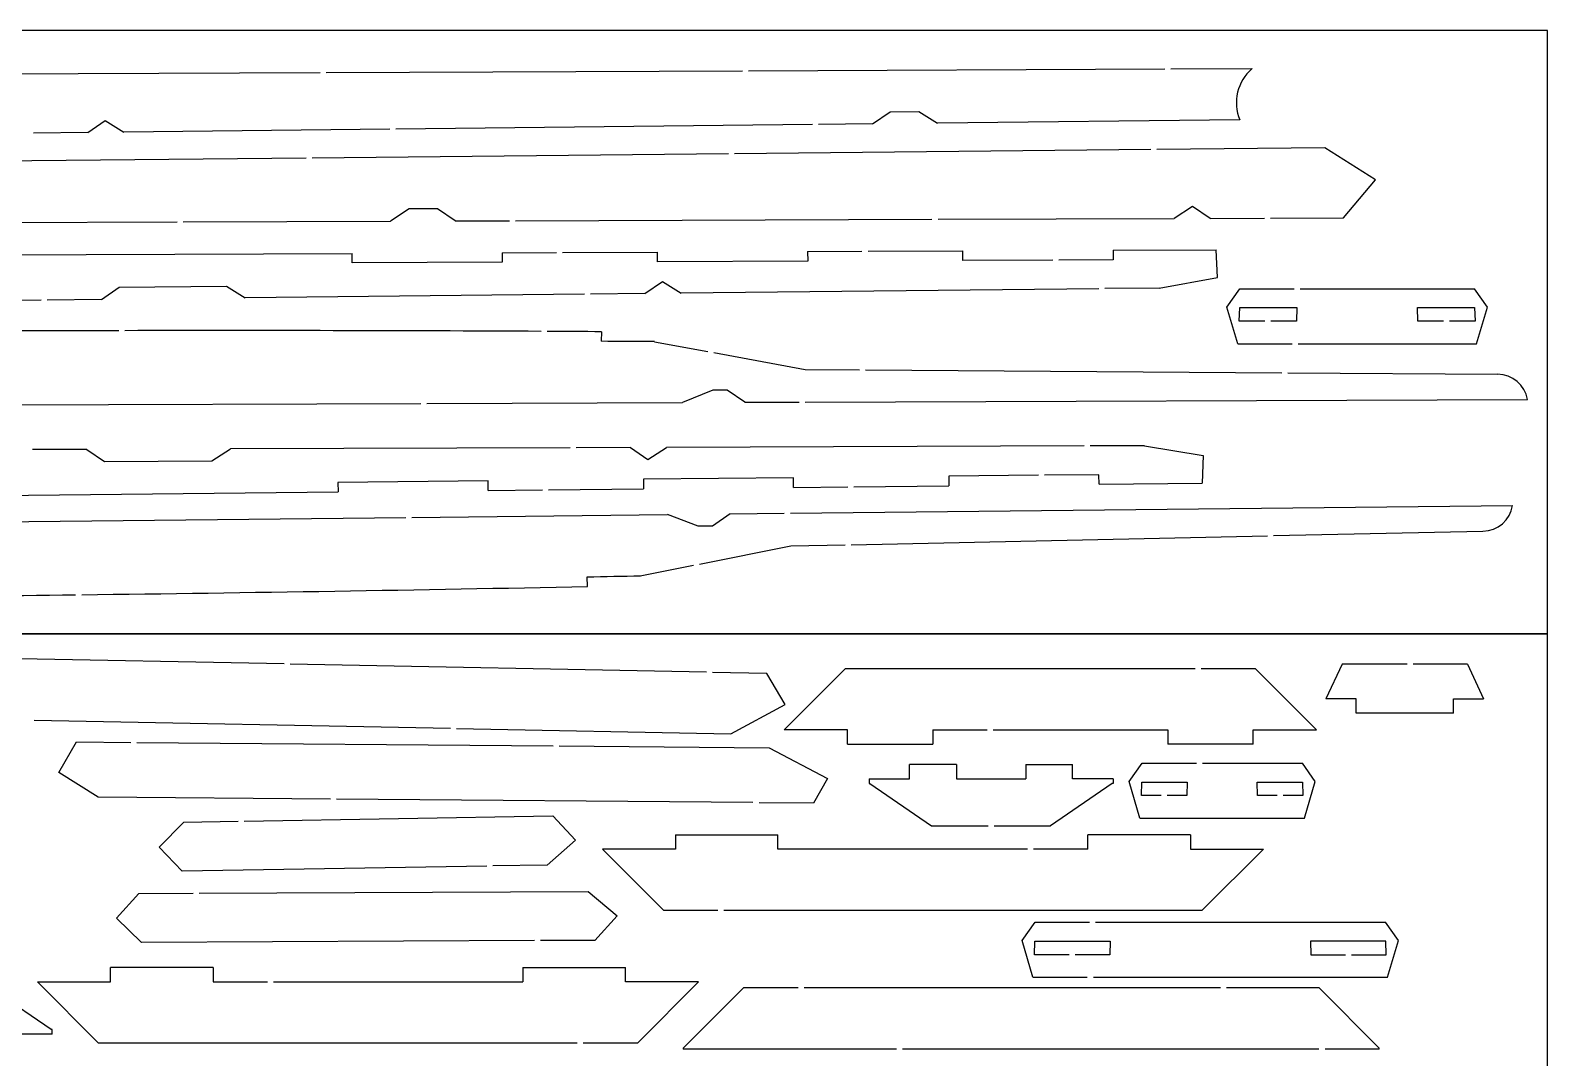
# Model space of a CAD drawing. Extents: x -513 to 387, y 75 to 375.
# Drawn here: x 135.7 to 387.2, y 205 to 375.3 of the extents above; entities that cross this region are included whole.
import ezdxf

# ---------------------------------------------------------------- set-up
doc = ezdxf.new("R2010")
doc.units = 0
doc.layers.get('0').update_dxf_attribs({"linetype": 'CONTINUOUS'})
doc.layers.add('CADRE', color=1, linetype='CONTINUOUS')

msp = doc.modelspace()

# ---------------------------------------------------------------- linework, layer by layer
for p, q in [((114.76, 368.01), (183.76, 368.29)), ((184.76, 368.3), (253.76, 368.58)), ((254.76, 368.58), (323.76, 368.86)), ((324.76, 368.86), (338.2, 368.92)), ((145.26, 358.34), (148.15, 360.35)), ((148.15, 360.35), (151.22, 358.4)), ((265.34, 359.64), (196.34, 358.89)), ((275.33, 359.75), (266.34, 359.65)), ((275.33, 359.75), (278.24, 361.78)), ((278.24, 361.78), (282.97, 361.83)), ((282.97, 361.83), (286.07, 359.87)), ((336.18, 360.41), (286.07, 359.87)), ((145.26, 358.34), (136.26, 358.24)), ((195.34, 358.88), (151.22, 358.4)), ((251.43, 354.81), (182.44, 354.1)), ((321.43, 355.52), (252.43, 354.82)), ((350.26, 355.82), (322.43, 355.53)), ((181.44, 354.09), (112.44, 353.38)), ((198.5, 345.66), (195.43, 343.65)), ((203.23, 345.68), (198.5, 345.66)), ((206.16, 343.69), (203.23, 345.68)), ((328.33, 346.09), (325.28, 344.09)), ((331.25, 344.11), (328.33, 346.09)), ((91.08, 343.3), (160.08, 343.53)), ((161.08, 343.53), (195.43, 343.65)), ((206.16, 343.69), (215.16, 343.72)), ((216.16, 343.72), (285.16, 343.96)), ((286.16, 343.96), (325.28, 344.09)), ((331.25, 344.11), (340.25, 344.14)), ((341.25, 344.15), (353.38, 344.19)), ((129.88, 338.07), (189.07, 338.31)), ((189.08, 336.72), (189.07, 338.31)), ((213.95, 338.41), (222.95, 338.45)), ((213.95, 338.41), (213.96, 336.82)), ((223.95, 338.45), (239.68, 338.52)), ((239.69, 336.93), (239.68, 338.52)), ((264.57, 337.03), (239.69, 336.93)), ((264.56, 338.62), (273.56, 338.65)), ((264.56, 338.62), (264.57, 337.03)), ((274.56, 338.66), (290.29, 338.72)), ((290.3, 337.13), (290.29, 338.72)), ((305.18, 337.19), (290.3, 337.13)), ((315.18, 337.23), (306.18, 337.2)), ((315.17, 338.82), (332.28, 338.89)), ((315.17, 338.82), (315.18, 337.23)), ((332.5, 334.29), (332.28, 338.89)), ((213.96, 336.82), (189.08, 336.72)), ((147.55, 330.65), (150.46, 332.68)), ((150.46, 332.68), (168.23, 332.87)), ((168.23, 332.87), (171.33, 330.91)), ((237.6, 331.63), (240.49, 333.65)), ((240.49, 333.65), (243.57, 331.69)), ((312.81, 332.45), (243.57, 331.69)), ((322.81, 332.56), (313.81, 332.46)), ((322.81, 332.56), (332.5, 334.29)), ((334.03, 329.38), (336.17, 332.43)), ((336.17, 332.43), (345.17, 332.43)), ((346.17, 332.43), (375.06, 332.43)), ((377.21, 329.38), (375.06, 332.43)), ((137.55, 330.54), (68.55, 329.79)), ((147.55, 330.65), (138.55, 330.55)), ((227.6, 331.52), (171.33, 330.91)), ((237.6, 331.63), (228.6, 331.53)), ((335.83, 323.31), (334.03, 329.38)), ((336.07, 327.05), (336.15, 329.31)), ((340.31, 327.05), (336.07, 327.05)), ((336.15, 329.31), (345.6, 329.31)), ((345.54, 327.05), (341.31, 327.05)), ((345.6, 329.31), (345.54, 327.05)), ((365.69, 327.05), (365.64, 329.31)), ((365.64, 329.31), (375.08, 329.31)), ((369.93, 327.05), (365.69, 327.05)), ((375.17, 327.05), (370.93, 327.05)), ((375.08, 329.31), (375.17, 327.05)), ((375.4, 323.31), (377.21, 329.38)), ((230.4, 325.32), (230.35, 323.73)), ((239.16, 323.67), (248.01, 322.05)), ((249, 321.87), (264.15, 319.08)), ((335.83, 323.31), (344.83, 323.31)), ((345.83, 323.31), (375.4, 323.31)), ((264.15, 319.08), (273.15, 319.02)), ((274.15, 319.01), (343.15, 318.53)), ((344.15, 318.52), (378.88, 318.28)), ((248.87, 315.61), (243.8, 313.59)), ((251.22, 315.62), (248.87, 315.61)), ((254.16, 313.63), (251.22, 315.62)), ((131.45, 313.21), (200.45, 313.45)), ((201.45, 313.45), (243.8, 313.59)), ((254.16, 313.63), (263.16, 313.66)), ((264.16, 313.66), (383.84, 314.07)), ((145.12, 305.82), (136.12, 305.79)), ((145.12, 305.82), (148.06, 303.84)), ((165.83, 303.9), (168.9, 305.9)), ((225.18, 306.1), (168.9, 305.9)), ((235.18, 306.13), (226.18, 306.1)), ((235.18, 306.13), (238.1, 304.15)), ((238.1, 304.15), (241.15, 306.15)), ((310.4, 306.39), (241.15, 306.15)), ((320.4, 306.42), (311.4, 306.39)), ((320.4, 306.42), (330.11, 304.83)), ((330.11, 304.83), (329.95, 300.22)), ((148.06, 303.84), (165.83, 303.9)), ((211.61, 300.6), (186.73, 300.34)), ((186.73, 300.34), (186.75, 298.76)), ((211.63, 299.01), (211.61, 300.6)), ((221.63, 299.11), (237.36, 299.27)), ((262.22, 301.12), (237.34, 300.86)), ((237.34, 300.86), (237.36, 299.27)), ((262.23, 299.53), (262.22, 301.12)), ((262.23, 299.53), (271.23, 299.62)), ((272.23, 299.63), (287.96, 299.79)), ((302.83, 301.53), (287.95, 301.38)), ((287.95, 301.38), (287.96, 299.79)), ((312.83, 301.63), (303.83, 301.54)), ((312.84, 300.05), (312.83, 301.63)), ((312.84, 300.05), (329.95, 300.22)), ((127.56, 298.15), (186.75, 298.76)), ((211.63, 299.01), (220.63, 299.1)), ((128.99, 293.8), (197.98, 294.55)), ((198.98, 294.56), (241.33, 295.02)), ((246.43, 293.08), (241.33, 295.02)), ((251.69, 295.13), (248.78, 293.1)), ((251.69, 295.13), (260.69, 295.23)), ((261.69, 295.24), (381.36, 296.54)), ((248.78, 293.1), (246.43, 293.08)), ((341.74, 291.53), (376.47, 292.27)), ((246.64, 286.82), (261.76, 289.82)), ((261.76, 289.82), (270.76, 290.01)), ((271.76, 290.03), (340.74, 291.5)), ((228.1, 283.11), (228.02, 284.69)), ((236.83, 284.88), (245.66, 286.63)), ((177.82, 270.26), (131.03, 271.18)), ((247.8, 268.89), (178.82, 270.24)), ((270.79, 269.48), (260.67, 259.36)), ((328.75, 269.48), (270.79, 269.48)), ((338.75, 269.48), (329.75, 269.48)), ((338.75, 269.48), (348.87, 259.36)), ((353.12, 270.21), (350.44, 264.48)), ((363.9, 270.21), (353.12, 270.21)), ((373.9, 270.21), (364.9, 270.21)), ((373.9, 270.21), (376.58, 264.48)), ((257.8, 268.7), (248.8, 268.87)), ((260.82, 263.55), (257.8, 268.7)), ((355.45, 264.48), (350.44, 264.48)), ((355.45, 262.09), (355.45, 264.48)), ((371.57, 264.48), (376.58, 264.48)), ((371.57, 262.09), (371.57, 264.48)), ((251.82, 258.69), (260.82, 263.55)), ((371.57, 262.09), (355.45, 262.09)), ((136.38, 260.95), (205.36, 259.6)), ((206.36, 259.58), (251.82, 258.69)), ((271.16, 259.36), (260.67, 259.36)), ((271.16, 256.98), (271.16, 259.36)), ((285.29, 259.36), (285.29, 256.98)), ((285.29, 259.36), (294.29, 259.36)), ((295.29, 259.36), (324.25, 259.36)), ((324.25, 259.36), (324.25, 256.98)), ((338.38, 259.36), (348.87, 259.36)), ((338.38, 256.98), (338.38, 259.36)), ((140.46, 252.28), (143.38, 257.34)), ((143.38, 257.34), (152.38, 257.26)), ((153.38, 257.25), (222.37, 256.68)), ((223.37, 256.67), (258.19, 256.38)), ((271.16, 256.98), (285.29, 256.98)), ((338.38, 256.98), (324.25, 256.98)), ((258.19, 256.38), (267.84, 251.26)), ((146.99, 248.19), (140.46, 252.28)), ((281.45, 251.2), (281.45, 253.58)), ((289.21, 253.58), (281.45, 253.58)), ((289.21, 253.58), (289.21, 251.2)), ((300.7, 253.58), (300.7, 251.2)), ((300.7, 253.58), (308.46, 253.58)), ((308.46, 251.2), (308.46, 253.58)), ((317.83, 250.77), (319.97, 253.82)), ((319.97, 253.82), (328.97, 253.82)), ((329.97, 253.82), (346.54, 253.82)), ((348.68, 250.77), (346.54, 253.82)), ((267.84, 251.26), (265.5, 247.2)), ((274.74, 251.2), (281.45, 251.2)), ((274.74, 250.46), (274.88, 250.46)), ((274.88, 250.46), (285.1, 243.46)), ((289.21, 251.2), (300.7, 251.2)), ((315.03, 250.46), (304.82, 243.46)), ((315.17, 251.2), (308.46, 251.2)), ((315.17, 250.46), (315.03, 250.46)), ((319.63, 244.7), (317.83, 250.77)), ((319.87, 248.44), (319.95, 250.7)), ((319.95, 250.7), (327.44, 250.7)), ((327.44, 250.7), (327.39, 248.44)), ((339.12, 248.44), (339.06, 250.7)), ((339.06, 250.7), (346.56, 250.7)), ((346.56, 250.7), (346.64, 248.44)), ((346.88, 244.7), (348.68, 250.77)), ((185.5, 247.87), (146.99, 248.19)), ((255.5, 247.28), (186.5, 247.86)), ((265.5, 247.2), (256.5, 247.27)), ((323.13, 248.44), (319.87, 248.44)), ((327.39, 248.44), (324.13, 248.44)), ((342.38, 248.44), (339.12, 248.44)), ((346.64, 248.44), (343.38, 248.44)), ((157.12, 239.91), (161.19, 244.03)), ((161.19, 244.03), (170.19, 244.19)), ((171.19, 244.2), (222.31, 245.08)), ((222.31, 245.08), (226.09, 241.08)), ((319.63, 244.7), (346.88, 244.7)), ((242.65, 241.97), (242.65, 239.59)), ((242.65, 241.97), (259.64, 241.97)), ((259.64, 239.59), (259.64, 241.97)), ((285.1, 243.46), (294.46, 243.46)), ((295.46, 243.46), (304.82, 243.46)), ((310.99, 239.59), (310.99, 241.97)), ((327.98, 241.97), (310.99, 241.97)), ((327.98, 241.97), (327.98, 239.59)), ((160.9, 235.91), (157.12, 239.91)), ((226.09, 241.08), (221.38, 236.94)), ((240.68, 229.47), (230.56, 239.59)), ((242.65, 239.59), (230.56, 239.59)), ((300.99, 239.59), (259.64, 239.59)), ((310.99, 239.59), (301.99, 239.59)), ((327.98, 239.59), (340.07, 239.59)), ((329.95, 229.47), (340.07, 239.59)), ((211.38, 236.77), (160.9, 235.91)), ((221.38, 236.94), (212.38, 236.79)), ((153.72, 232.22), (150.03, 228.14)), ((153.72, 232.22), (162.72, 232.26)), ((163.72, 232.26), (228.19, 232.57)), ((228.19, 232.57), (232.99, 228.54)), ((240.68, 229.47), (249.68, 229.47)), ((250.68, 229.47), (329.95, 229.47)), ((154.19, 224.1), (150.03, 228.14)), ((232.99, 228.54), (229.3, 224.46)), ((300.1, 224.41), (302.24, 227.46)), ((302.24, 227.46), (311.24, 227.46)), ((312.24, 227.46), (360.33, 227.46)), ((362.47, 224.41), (360.33, 227.46)), ((219.3, 224.41), (154.19, 224.1)), ((229.3, 224.46), (220.3, 224.41)), ((301.9, 218.34), (300.1, 224.41)), ((302.14, 222.08), (302.22, 224.34)), ((302.22, 224.34), (314.7, 224.34)), ((314.7, 224.34), (314.65, 222.08)), ((360.35, 224.34), (347.86, 224.34)), ((347.86, 224.34), (347.92, 222.08)), ((360.43, 222.08), (360.35, 224.34)), ((360.67, 218.34), (362.47, 224.41)), ((307.89, 222.08), (302.14, 222.08)), ((314.65, 222.08), (308.89, 222.08)), ((347.92, 222.08), (353.67, 222.08)), ((354.67, 222.08), (360.43, 222.08)), ((149.04, 217.56), (149.04, 219.94)), ((166.03, 219.94), (149.04, 219.94)), ((166.03, 219.94), (166.03, 217.56)), ((217.38, 219.94), (217.38, 217.56)), ((217.38, 219.94), (234.37, 219.94)), ((234.37, 217.56), (234.37, 219.94)), ((139.22, 209.67), (128.92, 216.67)), ((136.95, 217.56), (147.07, 207.44)), ((136.95, 217.56), (149.04, 217.56)), ((166.03, 217.56), (175.03, 217.56)), ((176.03, 217.56), (217.38, 217.56)), ((246.46, 217.56), (234.37, 217.56)), ((246.46, 217.56), (236.34, 207.44)), ((243.93, 206.62), (253.97, 216.65)), ((253.97, 216.65), (262.97, 216.65)), ((263.97, 216.65), (332.97, 216.65)), ((301.9, 218.34), (310.9, 218.34)), ((311.9, 218.34), (360.67, 218.34)), ((333.97, 216.65), (349.26, 216.65)), ((349.26, 216.65), (359.29, 206.62)), ((139.38, 208.93), (127.98, 208.93)), ((139.37, 209.67), (139.22, 209.67)), ((226.34, 207.44), (147.07, 207.44)), ((236.34, 207.44), (227.34, 207.44)), ((243.93, 206.62), (243.93, 206.44)), ((279.29, 206.44), (243.93, 206.44)), ((349.29, 206.44), (280.29, 206.44)), ((359.29, 206.44), (350.29, 206.44)), ((359.29, 206.44), (359.29, 206.62))]:
    msp.add_line(p, q)
at = {"linetype": 'CONTINUOUS'}
for p, q in [((358.68, 350.48), (350.26, 355.82)), ((353.38, 344.19), (358.68, 350.48))]:
    msp.add_line(p, q, dxfattribs=at)
for points in [[(274.74, 251.2, 0), (274.74, 251.19, 0), (274.74, 251.19, 0), (274.74, 251.19, 0), (274.74, 251.19, 0), (274.74, 251.19, 0), (274.74, 251.18, 0), (274.74, 251.18, 0), (274.74, 251.18, 0), (274.74, 251.18, 0), (274.74, 251.17, 0), (274.74, 251.17, 0), (274.74, 251.17, 0), (274.74, 251.17, 0), (274.74, 251.16, 0), (274.74, 251.16, 0), (274.74, 251.16, 0), (274.74, 251.16, 0), (274.74, 251.16, 0), (274.74, 251.15, 0), (274.74, 251.15, 0), (274.74, 251.15, 0), (274.74, 251.15, 0), (274.74, 251.14, 0), (274.74, 251.14, 0), (274.74, 251.14, 0), (274.74, 251.14, 0), (274.74, 251.13, 0), (274.74, 251.13, 0), (274.74, 251.13, 0), (274.74, 251.13, 0), (274.74, 251.12, 0), (274.74, 251.12, 0), (274.74, 251.12, 0), (274.74, 251.12, 0), (274.74, 251.12, 0), (274.74, 251.11, 0), (274.74, 251.11, 0), (274.74, 251.11, 0), (274.74, 251.11, 0), (274.74, 251.1, 0), (274.74, 251.1, 0), (274.74, 251.1, 0), (274.74, 251.1, 0), (274.74, 251.09, 0), (274.74, 251.09, 0), (274.74, 251.09, 0), (274.74, 251.09, 0), (274.74, 251.09, 0), (274.74, 251.08, 0), (274.74, 251.08, 0), (274.74, 251.08, 0), (274.74, 251.08, 0), (274.74, 251.07, 0), (274.74, 251.07, 0), (274.74, 251.07, 0), (274.74, 251.07, 0), (274.74, 251.06, 0), (274.74, 251.06, 0), (274.74, 251.06, 0), (274.74, 251.06, 0), (274.74, 251.06, 0), (274.74, 251.05, 0), (274.74, 251.05, 0), (274.74, 251.05, 0), (274.74, 251.05, 0), (274.74, 251.04, 0), (274.74, 251.04, 0), (274.74, 251.04, 0), (274.74, 251.04, 0), (274.74, 251.03, 0), (274.74, 251.03, 0), (274.74, 251.03, 0), (274.74, 251.03, 0), (274.74, 251.03, 0), (274.74, 251.02, 0), (274.74, 251.02, 0), (274.74, 251.02, 0), (274.74, 251.02, 0), (274.74, 251.01, 0), (274.74, 251.01, 0), (274.74, 251.01, 0), (274.74, 251.01, 0), (274.74, 251, 0), (274.74, 251, 0), (274.74, 251, 0), (274.74, 251, 0), (274.74, 251, 0), (274.74, 250.99, 0), (274.74, 250.99, 0), (274.74, 250.99, 0), (274.74, 250.99, 0), (274.74, 250.98, 0), (274.74, 250.98, 0), (274.74, 250.98, 0), (274.74, 250.98, 0), (274.74, 250.97, 0), (274.74, 250.97, 0), (274.74, 250.97, 0), (274.74, 250.97, 0), (274.74, 250.97, 0), (274.74, 250.96, 0), (274.74, 250.96, 0), (274.74, 250.96, 0), (274.74, 250.96, 0), (274.74, 250.95, 0), (274.74, 250.95, 0), (274.74, 250.95, 0), (274.74, 250.95, 0), (274.74, 250.94, 0), (274.74, 250.94, 0), (274.74, 250.94, 0), (274.74, 250.94, 0), (274.74, 250.94, 0), (274.74, 250.93, 0), (274.74, 250.93, 0), (274.74, 250.93, 0), (274.74, 250.93, 0), (274.74, 250.92, 0), (274.74, 250.92, 0), (274.74, 250.92, 0), (274.74, 250.92, 0), (274.74, 250.91, 0), (274.74, 250.91, 0), (274.74, 250.91, 0), (274.74, 250.91, 0), (274.74, 250.91, 0), (274.74, 250.9, 0), (274.74, 250.9, 0), (274.74, 250.9, 0), (274.74, 250.9, 0), (274.74, 250.89, 0), (274.74, 250.89, 0), (274.74, 250.89, 0), (274.74, 250.89, 0), (274.74, 250.88, 0), (274.74, 250.88, 0), (274.74, 250.88, 0), (274.74, 250.88, 0), (274.74, 250.87, 0), (274.74, 250.87, 0), (274.74, 250.87, 0), (274.74, 250.87, 0), (274.74, 250.87, 0), (274.74, 250.86, 0), (274.74, 250.86, 0), (274.74, 250.86, 0), (274.74, 250.86, 0), (274.74, 250.85, 0), (274.74, 250.85, 0), (274.74, 250.85, 0), (274.74, 250.85, 0), (274.74, 250.84, 0), (274.74, 250.84, 0), (274.74, 250.84, 0), (274.74, 250.84, 0), (274.74, 250.84, 0), (274.74, 250.83, 0), (274.74, 250.83, 0), (274.74, 250.83, 0), (274.74, 250.83, 0), (274.74, 250.82, 0), (274.74, 250.82, 0), (274.74, 250.82, 0), (274.74, 250.82, 0), (274.74, 250.81, 0), (274.74, 250.81, 0), (274.74, 250.81, 0), (274.74, 250.81, 0), (274.74, 250.81, 0), (274.74, 250.8, 0), (274.74, 250.8, 0), (274.74, 250.8, 0), (274.74, 250.8, 0), (274.74, 250.79, 0), (274.74, 250.79, 0), (274.74, 250.79, 0), (274.74, 250.79, 0), (274.74, 250.78, 0), (274.74, 250.78, 0), (274.74, 250.78, 0), (274.74, 250.78, 0), (274.74, 250.78, 0), (274.74, 250.77, 0), (274.74, 250.77, 0), (274.74, 250.77, 0), (274.74, 250.77, 0), (274.74, 250.76, 0), (274.74, 250.76, 0), (274.74, 250.76, 0), (274.74, 250.76, 0), (274.74, 250.75, 0), (274.74, 250.75, 0), (274.74, 250.75, 0), (274.74, 250.75, 0), (274.74, 250.75, 0), (274.74, 250.74, 0), (274.74, 250.74, 0), (274.74, 250.74, 0), (274.74, 250.74, 0), (274.74, 250.73, 0), (274.74, 250.73, 0), (274.74, 250.73, 0), (274.74, 250.73, 0), (274.74, 250.72, 0), (274.74, 250.72, 0), (274.74, 250.72, 0), (274.74, 250.72, 0), (274.74, 250.72, 0), (274.74, 250.71, 0), (274.74, 250.71, 0), (274.74, 250.71, 0), (274.74, 250.71, 0), (274.74, 250.7, 0), (274.74, 250.7, 0), (274.74, 250.7, 0), (274.74, 250.7, 0), (274.74, 250.69, 0), (274.74, 250.69, 0), (274.74, 250.69, 0), (274.74, 250.69, 0), (274.74, 250.69, 0), (274.74, 250.68, 0), (274.74, 250.68, 0), (274.74, 250.68, 0), (274.74, 250.68, 0), (274.74, 250.67, 0), (274.74, 250.67, 0), (274.74, 250.67, 0), (274.74, 250.67, 0), (274.74, 250.66, 0), (274.74, 250.66, 0), (274.74, 250.66, 0), (274.74, 250.66, 0), (274.74, 250.65, 0), (274.74, 250.65, 0), (274.74, 250.65, 0), (274.74, 250.65, 0), (274.74, 250.65, 0), (274.74, 250.64, 0), (274.74, 250.64, 0), (274.74, 250.64, 0), (274.74, 250.64, 0), (274.74, 250.63, 0), (274.74, 250.63, 0), (274.74, 250.63, 0), (274.74, 250.63, 0), (274.74, 250.62, 0), (274.74, 250.62, 0), (274.74, 250.62, 0), (274.74, 250.62, 0), (274.74, 250.62, 0), (274.74, 250.61, 0), (274.74, 250.61, 0), (274.74, 250.61, 0), (274.74, 250.61, 0), (274.74, 250.6, 0), (274.74, 250.6, 0), (274.74, 250.6, 0), (274.74, 250.6, 0), (274.74, 250.59, 0), (274.74, 250.59, 0), (274.74, 250.59, 0), (274.74, 250.59, 0), (274.74, 250.59, 0), (274.74, 250.58, 0), (274.74, 250.58, 0), (274.74, 250.58, 0), (274.74, 250.58, 0), (274.74, 250.57, 0), (274.74, 250.57, 0), (274.74, 250.57, 0), (274.74, 250.57, 0), (274.74, 250.56, 0), (274.74, 250.56, 0), (274.74, 250.56, 0), (274.74, 250.56, 0), (274.74, 250.56, 0), (274.74, 250.55, 0), (274.74, 250.55, 0), (274.74, 250.55, 0), (274.74, 250.55, 0), (274.74, 250.54, 0), (274.74, 250.54, 0), (274.74, 250.54, 0), (274.74, 250.54, 0), (274.74, 250.53, 0), (274.74, 250.53, 0), (274.74, 250.53, 0), (274.74, 250.53, 0), (274.74, 250.53, 0), (274.74, 250.52, 0), (274.74, 250.52, 0), (274.74, 250.52, 0), (274.74, 250.52, 0), (274.74, 250.51, 0), (274.74, 250.51, 0), (274.74, 250.51, 0), (274.74, 250.51, 0), (274.74, 250.5, 0), (274.74, 250.5, 0), (274.74, 250.5, 0), (274.74, 250.5, 0), (274.74, 250.5, 0), (274.74, 250.49, 0), (274.74, 250.49, 0), (274.74, 250.49, 0), (274.74, 250.49, 0), (274.74, 250.48, 0), (274.74, 250.48, 0), (274.74, 250.48, 0), (274.74, 250.48, 0), (274.74, 250.47, 0), (274.74, 250.47, 0), (274.74, 250.47, 0), (274.74, 250.47, 0), (274.74, 250.47, 0), (274.74, 250.46, 0), (274.74, 250.46, 0), (274.74, 250.46, 0)], [(315.18, 251.2, 0), (315.18, 251.19, 0), (315.18, 251.19, 0), (315.18, 251.19, 0), (315.18, 251.19, 0), (315.18, 251.19, 0), (315.18, 251.18, 0), (315.18, 251.18, 0), (315.18, 251.18, 0), (315.18, 251.18, 0), (315.18, 251.17, 0), (315.17, 251.17, 0), (315.17, 251.17, 0), (315.17, 251.17, 0), (315.17, 251.16, 0), (315.17, 251.16, 0), (315.17, 251.16, 0), (315.17, 251.16, 0), (315.17, 251.16, 0), (315.17, 251.15, 0), (315.17, 251.15, 0), (315.17, 251.15, 0), (315.17, 251.15, 0), (315.17, 251.14, 0), (315.17, 251.14, 0), (315.17, 251.14, 0), (315.17, 251.14, 0), (315.17, 251.13, 0), (315.17, 251.13, 0), (315.17, 251.13, 0), (315.17, 251.13, 0), (315.17, 251.12, 0), (315.17, 251.12, 0), (315.17, 251.12, 0), (315.17, 251.12, 0), (315.17, 251.12, 0), (315.17, 251.11, 0), (315.17, 251.11, 0), (315.17, 251.11, 0), (315.17, 251.11, 0), (315.17, 251.1, 0), (315.17, 251.1, 0), (315.17, 251.1, 0), (315.17, 251.1, 0), (315.17, 251.09, 0), (315.17, 251.09, 0), (315.17, 251.09, 0), (315.17, 251.09, 0), (315.17, 251.09, 0), (315.17, 251.08, 0), (315.17, 251.08, 0), (315.17, 251.08, 0), (315.17, 251.08, 0), (315.17, 251.07, 0), (315.17, 251.07, 0), (315.17, 251.07, 0), (315.17, 251.07, 0), (315.17, 251.06, 0), (315.17, 251.06, 0), (315.17, 251.06, 0), (315.17, 251.06, 0), (315.17, 251.06, 0), (315.17, 251.05, 0), (315.17, 251.05, 0), (315.17, 251.05, 0), (315.17, 251.05, 0), (315.17, 251.04, 0), (315.17, 251.04, 0), (315.17, 251.04, 0), (315.17, 251.04, 0), (315.17, 251.03, 0), (315.17, 251.03, 0), (315.17, 251.03, 0), (315.17, 251.03, 0), (315.17, 251.03, 0), (315.17, 251.02, 0), (315.17, 251.02, 0), (315.17, 251.02, 0), (315.17, 251.02, 0), (315.17, 251.01, 0), (315.17, 251.01, 0), (315.17, 251.01, 0), (315.17, 251.01, 0), (315.17, 251, 0), (315.17, 251, 0), (315.17, 251, 0), (315.17, 251, 0), (315.17, 251, 0), (315.17, 250.99, 0), (315.17, 250.99, 0), (315.17, 250.99, 0), (315.17, 250.99, 0), (315.17, 250.98, 0), (315.17, 250.98, 0), (315.17, 250.98, 0), (315.17, 250.98, 0), (315.17, 250.97, 0), (315.17, 250.97, 0), (315.17, 250.97, 0), (315.17, 250.97, 0), (315.17, 250.97, 0), (315.17, 250.96, 0), (315.17, 250.96, 0), (315.17, 250.96, 0), (315.17, 250.96, 0), (315.17, 250.95, 0), (315.17, 250.95, 0), (315.17, 250.95, 0), (315.17, 250.95, 0), (315.17, 250.94, 0), (315.17, 250.94, 0), (315.17, 250.94, 0), (315.17, 250.94, 0), (315.17, 250.94, 0), (315.17, 250.93, 0), (315.17, 250.93, 0), (315.17, 250.93, 0), (315.17, 250.93, 0), (315.17, 250.92, 0), (315.17, 250.92, 0), (315.17, 250.92, 0), (315.17, 250.92, 0), (315.17, 250.91, 0), (315.17, 250.91, 0), (315.17, 250.91, 0), (315.17, 250.91, 0), (315.17, 250.91, 0), (315.17, 250.9, 0), (315.17, 250.9, 0), (315.17, 250.9, 0), (315.17, 250.9, 0), (315.17, 250.89, 0), (315.17, 250.89, 0), (315.17, 250.89, 0), (315.17, 250.89, 0), (315.17, 250.88, 0), (315.17, 250.88, 0), (315.17, 250.88, 0), (315.17, 250.88, 0), (315.17, 250.87, 0), (315.17, 250.87, 0), (315.17, 250.87, 0), (315.17, 250.87, 0), (315.17, 250.87, 0), (315.17, 250.86, 0), (315.17, 250.86, 0), (315.17, 250.86, 0), (315.17, 250.86, 0), (315.17, 250.85, 0), (315.17, 250.85, 0), (315.17, 250.85, 0), (315.17, 250.85, 0), (315.17, 250.84, 0), (315.17, 250.84, 0), (315.17, 250.84, 0), (315.17, 250.84, 0), (315.17, 250.84, 0), (315.17, 250.83, 0), (315.17, 250.83, 0), (315.17, 250.83, 0), (315.17, 250.83, 0), (315.17, 250.82, 0), (315.17, 250.82, 0), (315.17, 250.82, 0), (315.17, 250.82, 0), (315.17, 250.81, 0), (315.17, 250.81, 0), (315.17, 250.81, 0), (315.17, 250.81, 0), (315.17, 250.81, 0), (315.17, 250.8, 0), (315.17, 250.8, 0), (315.17, 250.8, 0), (315.17, 250.8, 0), (315.17, 250.79, 0), (315.17, 250.79, 0), (315.17, 250.79, 0), (315.17, 250.79, 0), (315.17, 250.78, 0), (315.17, 250.78, 0), (315.17, 250.78, 0), (315.17, 250.78, 0), (315.17, 250.78, 0), (315.17, 250.77, 0), (315.17, 250.77, 0), (315.17, 250.77, 0), (315.17, 250.77, 0), (315.17, 250.76, 0), (315.17, 250.76, 0), (315.17, 250.76, 0), (315.17, 250.76, 0), (315.17, 250.75, 0), (315.17, 250.75, 0), (315.17, 250.75, 0), (315.17, 250.75, 0), (315.17, 250.75, 0), (315.17, 250.74, 0), (315.17, 250.74, 0), (315.17, 250.74, 0), (315.17, 250.74, 0), (315.17, 250.73, 0), (315.17, 250.73, 0), (315.17, 250.73, 0), (315.17, 250.73, 0), (315.17, 250.72, 0), (315.17, 250.72, 0), (315.17, 250.72, 0), (315.17, 250.72, 0), (315.17, 250.72, 0), (315.17, 250.71, 0), (315.17, 250.71, 0), (315.17, 250.71, 0), (315.17, 250.71, 0), (315.17, 250.7, 0), (315.17, 250.7, 0), (315.17, 250.7, 0), (315.17, 250.7, 0), (315.17, 250.69, 0), (315.17, 250.69, 0), (315.17, 250.69, 0), (315.17, 250.69, 0), (315.17, 250.69, 0), (315.17, 250.68, 0), (315.17, 250.68, 0), (315.17, 250.68, 0), (315.17, 250.68, 0), (315.17, 250.67, 0), (315.17, 250.67, 0), (315.17, 250.67, 0), (315.17, 250.67, 0), (315.17, 250.66, 0), (315.17, 250.66, 0), (315.17, 250.66, 0), (315.17, 250.66, 0), (315.17, 250.65, 0), (315.17, 250.65, 0), (315.17, 250.65, 0), (315.17, 250.65, 0), (315.17, 250.65, 0), (315.17, 250.64, 0), (315.17, 250.64, 0), (315.17, 250.64, 0), (315.17, 250.64, 0), (315.17, 250.63, 0), (315.17, 250.63, 0), (315.17, 250.63, 0), (315.17, 250.63, 0), (315.17, 250.62, 0), (315.17, 250.62, 0), (315.17, 250.62, 0), (315.17, 250.62, 0), (315.17, 250.62, 0), (315.17, 250.61, 0), (315.17, 250.61, 0), (315.17, 250.61, 0), (315.17, 250.61, 0), (315.17, 250.6, 0), (315.17, 250.6, 0), (315.17, 250.6, 0), (315.17, 250.6, 0), (315.17, 250.59, 0), (315.17, 250.59, 0), (315.17, 250.59, 0), (315.17, 250.59, 0), (315.17, 250.59, 0), (315.17, 250.58, 0), (315.17, 250.58, 0), (315.17, 250.58, 0), (315.17, 250.58, 0), (315.17, 250.57, 0), (315.17, 250.57, 0), (315.17, 250.57, 0), (315.17, 250.57, 0), (315.17, 250.56, 0), (315.17, 250.56, 0), (315.17, 250.56, 0), (315.17, 250.56, 0), (315.17, 250.56, 0), (315.17, 250.55, 0), (315.17, 250.55, 0), (315.17, 250.55, 0), (315.17, 250.55, 0), (315.17, 250.54, 0), (315.17, 250.54, 0), (315.17, 250.54, 0), (315.17, 250.54, 0), (315.17, 250.53, 0), (315.17, 250.53, 0), (315.17, 250.53, 0), (315.17, 250.53, 0), (315.17, 250.53, 0), (315.17, 250.52, 0), (315.17, 250.52, 0), (315.17, 250.52, 0), (315.17, 250.52, 0), (315.17, 250.51, 0), (315.17, 250.51, 0), (315.17, 250.51, 0), (315.17, 250.51, 0), (315.17, 250.5, 0), (315.17, 250.5, 0), (315.17, 250.5, 0), (315.17, 250.5, 0), (315.17, 250.5, 0), (315.17, 250.49, 0), (315.17, 250.49, 0), (315.17, 250.49, 0), (315.17, 250.49, 0), (315.17, 250.48, 0), (315.17, 250.48, 0), (315.17, 250.48, 0), (315.17, 250.48, 0), (315.17, 250.47, 0), (315.17, 250.47, 0), (315.17, 250.47, 0), (315.17, 250.47, 0), (315.17, 250.47, 0), (315.17, 250.46, 0), (315.17, 250.46, 0), (315.17, 250.46, 0)], [(139.38, 208.93, 0), (139.38, 208.94, 0), (139.38, 208.94, 0), (139.38, 208.94, 0), (139.38, 208.94, 0), (139.38, 208.94, 0), (139.38, 208.95, 0), (139.38, 208.95, 0), (139.38, 208.95, 0), (139.38, 208.95, 0), (139.38, 208.96, 0), (139.38, 208.96, 0), (139.38, 208.96, 0), (139.38, 208.96, 0), (139.38, 208.97, 0), (139.38, 208.97, 0), (139.38, 208.97, 0), (139.38, 208.97, 0), (139.38, 208.97, 0), (139.38, 208.98, 0), (139.38, 208.98, 0), (139.38, 208.98, 0), (139.38, 208.98, 0), (139.38, 208.99, 0), (139.38, 208.99, 0), (139.38, 208.99, 0), (139.38, 208.99, 0), (139.38, 209, 0), (139.38, 209, 0), (139.38, 209, 0), (139.38, 209, 0), (139.38, 209, 0), (139.38, 209.01, 0), (139.38, 209.01, 0), (139.38, 209.01, 0), (139.38, 209.01, 0), (139.38, 209.02, 0), (139.38, 209.02, 0), (139.38, 209.02, 0), (139.38, 209.02, 0), (139.38, 209.03, 0), (139.38, 209.03, 0), (139.38, 209.03, 0), (139.38, 209.03, 0), (139.38, 209.03, 0), (139.38, 209.04, 0), (139.38, 209.04, 0), (139.38, 209.04, 0), (139.38, 209.04, 0), (139.38, 209.05, 0), (139.38, 209.05, 0), (139.38, 209.05, 0), (139.38, 209.05, 0), (139.38, 209.06, 0), (139.38, 209.06, 0), (139.38, 209.06, 0), (139.38, 209.06, 0), (139.38, 209.06, 0), (139.38, 209.07, 0), (139.38, 209.07, 0), (139.38, 209.07, 0), (139.38, 209.07, 0), (139.38, 209.08, 0), (139.38, 209.08, 0), (139.38, 209.08, 0), (139.38, 209.08, 0), (139.38, 209.09, 0), (139.38, 209.09, 0), (139.38, 209.09, 0), (139.38, 209.09, 0), (139.38, 209.09, 0), (139.38, 209.1, 0), (139.38, 209.1, 0), (139.38, 209.1, 0), (139.38, 209.1, 0), (139.38, 209.11, 0), (139.38, 209.11, 0), (139.38, 209.11, 0), (139.38, 209.11, 0), (139.38, 209.12, 0), (139.38, 209.12, 0), (139.38, 209.12, 0), (139.38, 209.12, 0), (139.38, 209.12, 0), (139.38, 209.13, 0), (139.38, 209.13, 0), (139.38, 209.13, 0), (139.38, 209.13, 0), (139.38, 209.14, 0), (139.38, 209.14, 0), (139.38, 209.14, 0), (139.38, 209.14, 0), (139.38, 209.15, 0), (139.38, 209.15, 0), (139.38, 209.15, 0), (139.38, 209.15, 0), (139.38, 209.16, 0), (139.38, 209.16, 0), (139.38, 209.16, 0), (139.38, 209.16, 0), (139.38, 209.16, 0), (139.38, 209.17, 0), (139.38, 209.17, 0), (139.38, 209.17, 0), (139.38, 209.17, 0), (139.38, 209.18, 0), (139.38, 209.18, 0), (139.38, 209.18, 0), (139.38, 209.18, 0), (139.38, 209.19, 0), (139.38, 209.19, 0), (139.38, 209.19, 0), (139.38, 209.19, 0), (139.38, 209.19, 0), (139.38, 209.2, 0), (139.38, 209.2, 0), (139.38, 209.2, 0), (139.38, 209.2, 0), (139.38, 209.21, 0), (139.38, 209.21, 0), (139.38, 209.21, 0), (139.38, 209.21, 0), (139.38, 209.22, 0), (139.38, 209.22, 0), (139.38, 209.22, 0), (139.38, 209.22, 0), (139.38, 209.22, 0), (139.38, 209.23, 0), (139.38, 209.23, 0), (139.38, 209.23, 0), (139.38, 209.23, 0), (139.38, 209.24, 0), (139.38, 209.24, 0), (139.38, 209.24, 0), (139.38, 209.24, 0), (139.38, 209.25, 0), (139.38, 209.25, 0), (139.38, 209.25, 0), (139.38, 209.25, 0), (139.38, 209.25, 0), (139.38, 209.26, 0), (139.38, 209.26, 0), (139.38, 209.26, 0), (139.38, 209.26, 0), (139.38, 209.27, 0), (139.38, 209.27, 0), (139.38, 209.27, 0), (139.38, 209.27, 0), (139.38, 209.28, 0), (139.38, 209.28, 0), (139.38, 209.28, 0), (139.38, 209.28, 0), (139.38, 209.28, 0), (139.38, 209.29, 0), (139.38, 209.29, 0), (139.38, 209.29, 0), (139.38, 209.29, 0), (139.38, 209.3, 0), (139.38, 209.3, 0), (139.38, 209.3, 0), (139.38, 209.3, 0), (139.38, 209.31, 0), (139.38, 209.31, 0), (139.37, 209.31, 0), (139.37, 209.31, 0), (139.37, 209.31, 0), (139.37, 209.32, 0), (139.37, 209.32, 0), (139.37, 209.32, 0), (139.37, 209.32, 0), (139.37, 209.33, 0), (139.37, 209.33, 0), (139.37, 209.33, 0), (139.37, 209.33, 0), (139.37, 209.34, 0), (139.37, 209.34, 0), (139.37, 209.34, 0), (139.37, 209.34, 0), (139.37, 209.34, 0), (139.37, 209.35, 0), (139.37, 209.35, 0), (139.37, 209.35, 0), (139.37, 209.35, 0), (139.37, 209.36, 0), (139.37, 209.36, 0), (139.37, 209.36, 0), (139.37, 209.36, 0), (139.37, 209.37, 0), (139.37, 209.37, 0), (139.37, 209.37, 0), (139.37, 209.37, 0), (139.37, 209.38, 0), (139.37, 209.38, 0), (139.37, 209.38, 0), (139.37, 209.38, 0), (139.37, 209.38, 0), (139.37, 209.39, 0), (139.37, 209.39, 0), (139.37, 209.39, 0), (139.37, 209.39, 0), (139.37, 209.4, 0), (139.37, 209.4, 0), (139.37, 209.4, 0), (139.37, 209.4, 0), (139.37, 209.41, 0), (139.37, 209.41, 0), (139.37, 209.41, 0), (139.37, 209.41, 0), (139.37, 209.41, 0), (139.37, 209.42, 0), (139.37, 209.42, 0), (139.37, 209.42, 0), (139.37, 209.42, 0), (139.37, 209.43, 0), (139.37, 209.43, 0), (139.37, 209.43, 0), (139.37, 209.43, 0), (139.37, 209.44, 0), (139.37, 209.44, 0), (139.37, 209.44, 0), (139.37, 209.44, 0), (139.37, 209.44, 0), (139.37, 209.45, 0), (139.37, 209.45, 0), (139.37, 209.45, 0), (139.37, 209.45, 0), (139.37, 209.46, 0), (139.37, 209.46, 0), (139.37, 209.46, 0), (139.37, 209.46, 0), (139.37, 209.47, 0), (139.37, 209.47, 0), (139.37, 209.47, 0), (139.37, 209.47, 0), (139.37, 209.47, 0), (139.37, 209.48, 0), (139.37, 209.48, 0), (139.37, 209.48, 0), (139.37, 209.48, 0), (139.37, 209.49, 0), (139.37, 209.49, 0), (139.37, 209.49, 0), (139.37, 209.49, 0), (139.37, 209.5, 0), (139.37, 209.5, 0), (139.37, 209.5, 0), (139.37, 209.5, 0), (139.37, 209.5, 0), (139.37, 209.51, 0), (139.37, 209.51, 0), (139.37, 209.51, 0), (139.37, 209.51, 0), (139.37, 209.52, 0), (139.37, 209.52, 0), (139.37, 209.52, 0), (139.37, 209.52, 0), (139.37, 209.53, 0), (139.37, 209.53, 0), (139.37, 209.53, 0), (139.37, 209.53, 0), (139.37, 209.53, 0), (139.37, 209.54, 0), (139.37, 209.54, 0), (139.37, 209.54, 0), (139.37, 209.54, 0), (139.37, 209.55, 0), (139.37, 209.55, 0), (139.37, 209.55, 0), (139.37, 209.55, 0), (139.37, 209.56, 0), (139.37, 209.56, 0), (139.37, 209.56, 0), (139.37, 209.56, 0), (139.37, 209.56, 0), (139.37, 209.57, 0), (139.37, 209.57, 0), (139.37, 209.57, 0), (139.37, 209.57, 0), (139.37, 209.58, 0), (139.37, 209.58, 0), (139.37, 209.58, 0), (139.37, 209.58, 0), (139.37, 209.59, 0), (139.37, 209.59, 0), (139.37, 209.59, 0), (139.37, 209.59, 0), (139.37, 209.59, 0), (139.37, 209.6, 0), (139.37, 209.6, 0), (139.37, 209.6, 0), (139.37, 209.6, 0), (139.37, 209.61, 0), (139.37, 209.61, 0), (139.37, 209.61, 0), (139.37, 209.61, 0), (139.37, 209.62, 0), (139.37, 209.62, 0), (139.37, 209.62, 0), (139.37, 209.62, 0), (139.37, 209.62, 0), (139.37, 209.63, 0), (139.37, 209.63, 0), (139.37, 209.63, 0), (139.37, 209.63, 0), (139.37, 209.64, 0), (139.37, 209.64, 0), (139.37, 209.64, 0), (139.37, 209.64, 0), (139.37, 209.65, 0), (139.37, 209.65, 0), (139.37, 209.65, 0), (139.37, 209.65, 0), (139.37, 209.66, 0), (139.37, 209.66, 0), (139.37, 209.66, 0), (139.37, 209.66, 0), (139.37, 209.66, 0), (139.37, 209.67, 0), (139.37, 209.67, 0), (139.37, 209.67, 0)]]:
    msp.add_polyline3d(points)
msp.add_arc((342.97, 363.29), 7.37, 130.2472, 202.9835, dxfattribs=at)
for centre, radius, start, end in [((168.89, -9674.55), 10000.06, 90.105907, 90.586339), ((168.89, -9674.55), 10000.06, 89.704839, 90.100177), ((168.89, -9674.55), 10000.06, 89.647544, 89.699109), ((168.89, -9674.55), 9998.47, 89.597286, 89.647786), ((378.85, 313.22), 5.06, 9.6976, 89.5973), ((376.36, 297.32), 5.06, 271.2208, 351.1206), ((23.8, 10281.08), 9998.47, 271.170377, 271.220877), ((23.8, 10281.08), 10000.06, 270.289119, 270.684458), ((23.8, 10281.08), 10000.06, 270.690187, 271.17062)]:
    msp.add_arc(centre, radius, start, end)
at = {"layer": 'CADRE', "linetype": 'CONTINUOUS'}
for points in [[(-512.82, 275.26), (387.18, 275.26), (387.18, 375.26), (-512.82, 375.26)], [(-512.82, 175.26), (387.18, 175.26), (387.18, 275.26), (-512.82, 275.26)]]:
    msp.add_lwpolyline(points, close=True, dxfattribs=at)

doc.saveas('drawing.dxf')
